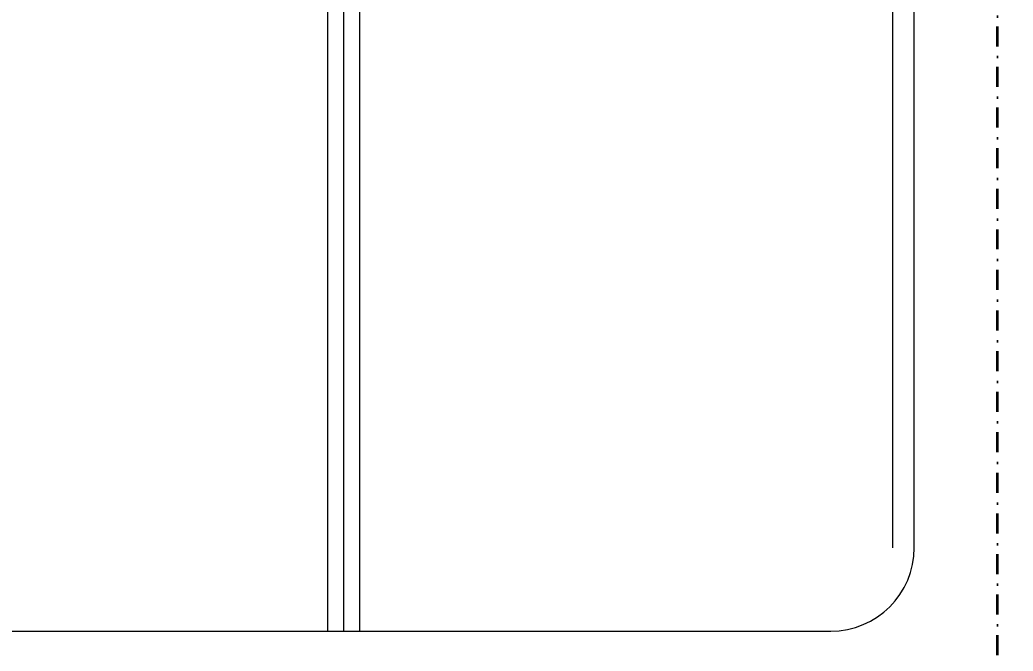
# Model space of a CAD drawing. Extents: x -178977 to 231842, y -29287 to 19916.
# Drawn here: x 11473.8 to 11631.5, y 3534.7 to 3635.1 of the extents above; entities that cross this region are included whole.
import ezdxf
from ezdxf import colors
from ezdxf.entities.mleader import LeaderData, LeaderLine
from ezdxf.math import Vec2, Vec3

# ---------------------------------------------------------------- set-up
doc = ezdxf.new("R2010")
doc.units = 0
doc.header["$LTSCALE"] = 0.25
doc.linetypes.add('DASHDOT', pattern=[25.4, 12.7, -6.35, 0, -6.35])
for name, color, linetype, lineweight in [('01-First Floor-FUR$0$LOADING', 253, 'Continuous', 5), ('E-LITE-CIRC', 6, 'Continuous', 25), ('E-LITE-CLNG-CNDT', 6, 'DASHDOT', 35), ('E-POWR-CLNG-CNDT', 6, 'DASHDOT', 35)]:
    doc.layers.add(name, color=color, linetype=linetype, lineweight=lineweight)
doc.layers.add('01-First Floor-FUR$0$TME-NON MEDICAL FURNITURE', color=242, linetype='Continuous')
doc.styles.add('DC_SIMPLEX', font='SIMPLEX.shx', dxfattribs={"width": 0.7})

# ---------------------------------------------------------------- blocks, each defined once
blk = doc.blocks.new('01-First Floor-FUR$0$GF21008-P')
at = {"layer": '01-First Floor-FUR$0$LOADING'}
for p, q in [((0.71658, -0.1974), (0.71658, 0)), ((0.71912, -0.1974), (0.71912, 0)), ((0.72166, -0.1974), (0.72166, 0)), ((0.80631, -0.18414), (0.80631, -0.01908)), ((0.8097, -0.18414), (0.8097, -0.01908)), ((-0.7767, -0.1974), (0.79645, -0.1974))]:
    blk.add_line(p, q, dxfattribs=at)
blk.add_arc((0.79645, -0.18414), 0.01325, 270, 0, dxfattribs=at)
blk = doc.blocks.new('01-First Floor-FUR')
at = {"layer": '01-First Floor-FUR$0$TME-NON MEDICAL FURNITURE', "xscale": 1000, "yscale": 1000, "zscale": 1000}
blk.add_blockref('01-First Floor-FUR$0$GF21008-P', (10806.07, 3735.31, -0.1), dxfattribs=at)
blk = doc.blocks.new('ARR0W')
at = {"color": 45}
blk.add_ellipse((0, 0), major_axis=(0.4, 0), ratio=0.4, dxfattribs=at)
at = {"color": 45, "ltscale": 0.5}
blk.add_solid([(-1.4, 0.1667), (-0.4, 0), (-1.4, -0.1667)], dxfattribs=at)

msp = doc.modelspace()

# ---------------------------------------------------------------- linework, layer by layer
at = {"layer": 'E-POWR-CLNG-CNDT', "elevation": 14.82}
msp.add_lwpolyline([(6553.26, 2897.95), (11554.01, 2897.95, 0.414214), (11629.01, 2972.95), (11629.01, 5110)], format="xyb", dxfattribs=at)

# ---------------------------------------------------------------- block references
at = {"layer": 'E-LITE-CLNG-CNDT'}
msp.add_blockref('01-First Floor-FUR', (0, 0), dxfattribs=at)

# ---------------------------------------------------------------- leaders
at = {"layer": 'E-LITE-CIRC'}
ml = msp.add_multileader_mtext('Standard', dxfattribs=at)
ml.set_content('{\\Fdc_el_romans|c0;\\W0.8;TO\\Fromans|c0; \\Fsimplex|c0;PP-\\Fdc_el_romans|c0;F1\\Fsimplex|c0;/M56}', color=256, style='DC_SIMPLEX')
ml.set_leader_properties()
ml.set_arrow_properties(name='ARR0W')
ml.build(insert=Vec2(0, 0))
ml.multileader.update_dxf_attribs({"dogleg_length": 200, "arrow_head_size": 140, "scale": 100})
ctx = ml.context
ctx.base_point, ctx.scale, ctx.char_height, ctx.arrow_head_size, ctx.landing_gap_size, ctx.plane_origin, ctx.plane_x_axis, ctx.plane_y_axis = Vec3(11784.32, 3760, 0), 100, 200, 140, 140, Vec3(23970.87, -1245.46, 0), Vec3(1, 0.000001, 0), Vec3(-0.000001, 1, 0)
notes = []
notes.append((ctx, [(0, (1, 1, 0), (11675.53, 3760, 0), (1, 0.000001, 0), 108.79, [(0, [(11627.23, 4506.95, 0)], 0, [])])]))
ctx.mtext.insert, ctx.mtext.text_direction, ctx.mtext.rotation, ctx.mtext.flow_direction = Vec3(11924.32, 3893.33, 0), Vec3(1, 0.000001, 0), 0.000001, 5
for ctx, leaders in notes:
    for number, flags, end, landing, length, lines in leaders:
        leader = LeaderData()
        leader.index, (leader.has_last_leader_line, leader.has_dogleg_vector, leader.attachment_direction) = number, flags
        leader.last_leader_point, leader.dogleg_vector, leader.dogleg_length = Vec3(end), Vec3(landing), length
        for number, points, colour, breaks in lines:
            line = LeaderLine()
            line.index, line.vertices, line.color, line.breaks = number, Vec3.list(points), colors.encode_raw_color(colour), breaks
            leader.lines.append(line)
        ctx.leaders.append(leader)

doc.saveas('drawing.dxf')
